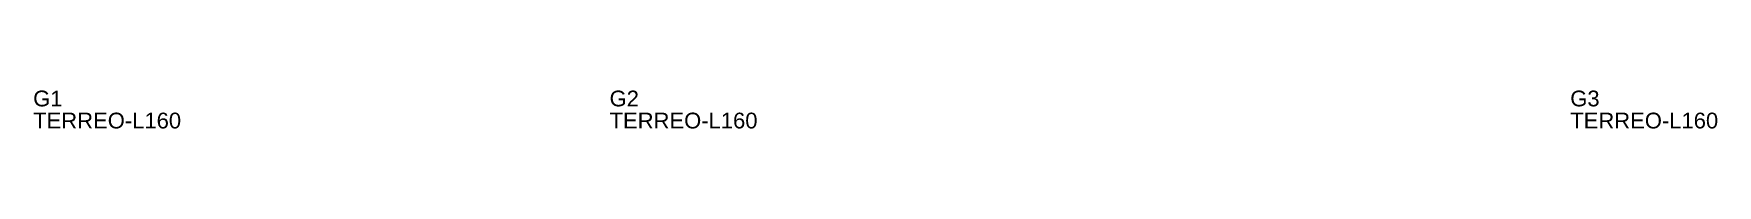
# Model space of a CAD drawing. Header units: metres. Extents: x 222 to 818, y -946 to 4043.
# Drawn here: x 283 to 818, y 2079 to 2091 of the extents above; entities that cross this region are included whole.
import ezdxf

# ---------------------------------------------------------------- set-up
doc = ezdxf.new("R2010")
doc.units = ezdxf.units.M
doc.layers.add('3', color=3, linetype='CONTINUOUS')
doc.layers.add('AUX00', color=7, linetype='CONTINUOUS')
doc.styles.add('STR_STANDARD', font='arial.ttf')

msp = doc.modelspace()

# ---------------------------------------------------------------- texts
at = {"layer": '3', "style": 'STR_STANDARD'}
for s, p in [('G1', (283.2, 2085.83)), ('G1', (283.2, 2085.83)), ('G2', (466.2, 2085.83)), ('G2', (466.2, 2085.83)), ('G3', (771.2, 2085.83)), ('G3', (771.2, 2085.83))]:
    msp.add_text(s, height=5, dxfattribs=at).set_placement(p)
at = {"layer": 'AUX00', "style": 'STR_STANDARD'}
for p in [(283.2, 2078.83), (283.2, 2078.83), (466.2, 2078.83), (466.2, 2078.83), (771.2, 2078.83), (771.2, 2078.83)]:
    msp.add_text('TERREO-L160', height=5, dxfattribs=at).set_placement(p)

doc.saveas('drawing.dxf')
